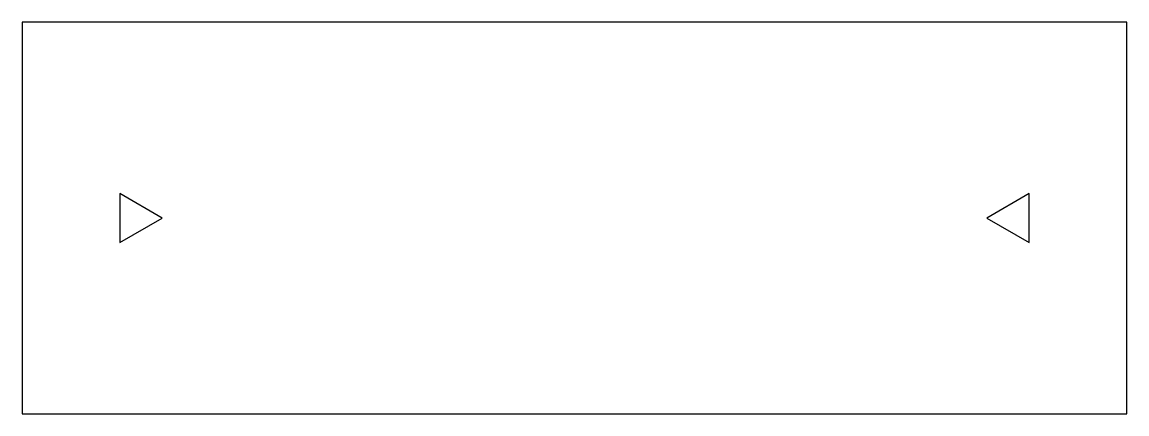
# Model space of a CAD drawing. Header units: millimetres. Extents: x -565 to 0, y -5 to 195.
import ezdxf

# ---------------------------------------------------------------- set-up
doc = ezdxf.new("R2010")
doc.units = ezdxf.units.MM

msp = doc.modelspace()

# ---------------------------------------------------------------- linework, layer by layer
at = {"color": 7, "linetype": 'Continuous', "lineweight": 25}
for p, q in [((-565, 195), (-565, -5)), ((0, 195), (-565, 195)), ((0, -5), (0, 195)), ((-515, 107.5), (-515, 82.5)), ((-493.35, 95), (-515, 107.5)), ((-50, 107.5), (-71.65, 95)), ((-50, 82.5), (-50, 107.5)), ((-515, 82.5), (-493.35, 95)), ((-71.65, 95), (-50, 82.5)), ((-565, -5), (0, -5))]:
    msp.add_line(p, q, dxfattribs=at)

doc.saveas('drawing.dxf')
